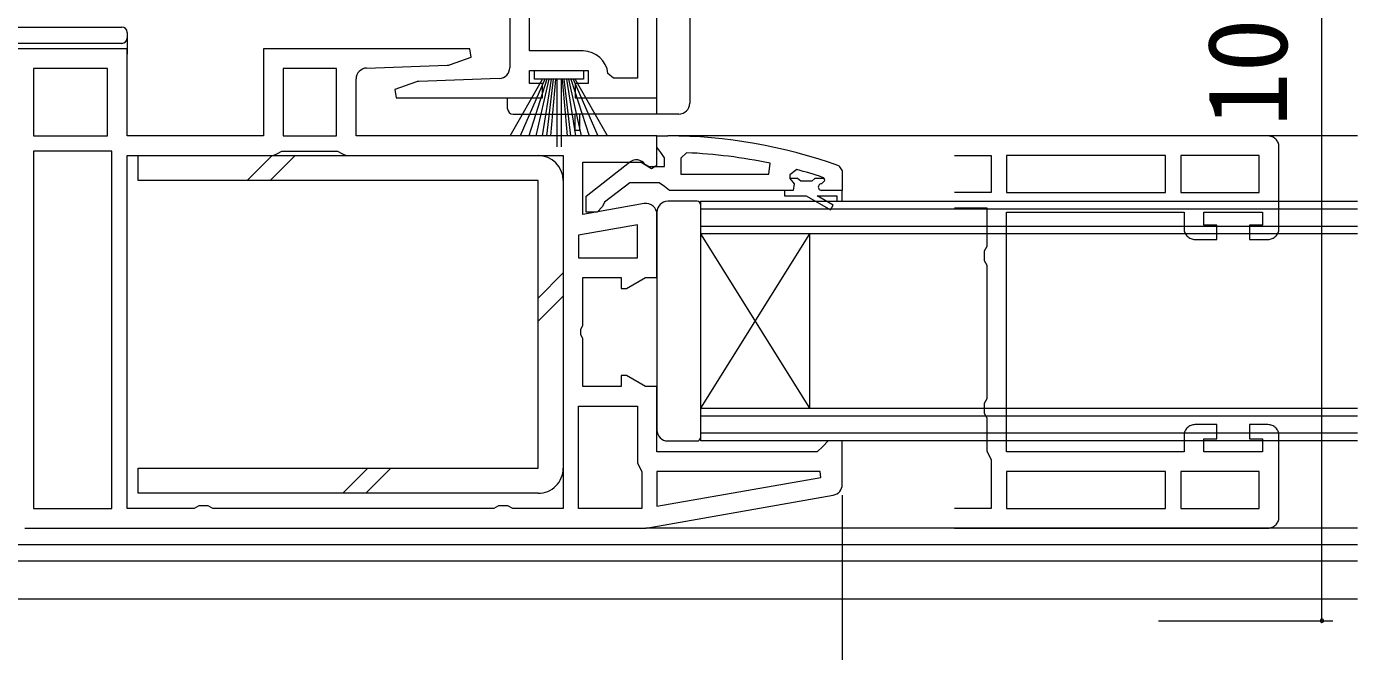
# Model space of a CAD drawing. Units: millimetres, scale not verified. Extents: x -1682 to -296, y -1188 to 1051.
# Drawn here: x -1017.3 to -895.2, y -857.8 to -800.5 of the extents above; entities that cross this region are included whole.
import ezdxf
from ezdxf.enums import TextEntityAlignment as Align

# ---------------------------------------------------------------- set-up
doc = ezdxf.new("R2010")
doc.units = ezdxf.units.MM
doc.header["$LTSCALE"] = 4
doc.linetypes.add('DOUBLE_CHAIN2', pattern=[12.8, 9, -1, 0.6, -0.6, 0.6, -1])
for name, color, linetype, lineweight in [('0-3_YKK_11', 7, 'Continuous', 9), ('0-4_YKK_12', 2, 'Continuous', 9), ('0-7_YKK_13', 4, 'Continuous', 9), ('0-8_YKK_D', 6, 'Continuous', 9)]:
    doc.layers.add(name, color=color, linetype=linetype, lineweight=lineweight)
doc.styles.add('ＭＳ ゴシック', font='')
doc.styles.get('ＭＳ ゴシック').set_extended_font_data('MS Gothic')

msp = doc.modelspace()

# ---------------------------------------------------------------- linework, layer by layer
at = {"layer": '0-3_YKK_11'}
for p, q in [((-959.501, -807), (-959.501, -760.5)), ((-973.001, -795.5), (-973.001, -804.234)), ((-971.201, -802.7), (-971.201, -795.5)), ((-961.301, -795.5), (-961.301, -805.2)), ((-1008.101, -802.5), (-1018.501, -802.5)), ((-1008.101, -810.5), (-1008.101, -802.5)), ((-995.601, -802.5), (-995.601, -810.5)), ((-976.681, -802.5), (-995.601, -802.5)), ((-978.452, -803.949), (-976.548, -803.256)), ((-976.548, -803.256), (-976.681, -802.5)), ((-966.285, -802.7), (-971.201, -802.7)), ((-1009.901, -804.3), (-1016.701, -804.3)), ((-1016.701, -804.3), (-1016.701, -810.5)), ((-1009.901, -804.3), (-1016.701, -804.3)), ((-1009.901, -810.5), (-1009.901, -804.3)), ((-993.801, -804.3), (-993.801, -810.5)), ((-988.901, -804.3), (-993.801, -804.3)), ((-993.801, -804.3), (-993.801, -810.5)), ((-988.901, -810.5), (-988.901, -804.3)), ((-986.136, -804.266), (-978.759, -804.009)), ((-987.101, -810.5), (-987.101, -805.266)), ((-981.65, -805.551), (-983.554, -806.244)), ((-973.966, -805.234), (-981.342, -805.491)), ((-971.201, -804.5), (-965.801, -804.5)), ((-971.201, -805.7), (-971.201, -804.5)), ((-970.001, -805.7), (-971.201, -805.7)), ((-970.001, -807), (-970.001, -805.7)), ((-967.001, -805.7), (-967.001, -807)), ((-965.801, -805.7), (-967.001, -805.7)), ((-965.801, -804.5), (-965.801, -805.7)), ((-963.501, -805.2), (-963.998, -804.754)), ((-961.301, -805.2), (-963.501, -805.2)), ((-983.554, -806.244), (-983.42, -807)), ((-983.42, -807), (-970.001, -807)), ((-967.001, -807), (-959.501, -807)), ((-1016.701, -810.5), (-1009.901, -810.5)), ((-995.601, -810.5), (-1008.101, -810.5)), ((-993.801, -810.5), (-988.901, -810.5)), ((-959.501, -810.5), (-987.101, -810.5)), ((-959.502, -810.496), (-958.502, -810.496)), ((-959.502, -811.542), (-959.502, -810.496)), ((-959.501, -813.195), (-959.501, -810.5)), ((-959.152, -812.019), (-959.502, -811.542)), ((-1016.701, -811.9), (-1016.701, -844.7)), ((-1009.501, -811.9), (-1016.701, -811.9)), ((-1009.501, -844.7), (-1009.501, -811.9)), ((-1009.501, -844.7), (-1009.501, -811.9)), ((-1008.101, -812.3), (-994.701, -812.3)), ((-1008.101, -844.7), (-1008.101, -812.3)), ((-994.701, -812.3), (-994.301, -812.1)), ((-994.301, -812.1), (-993.901, -811.9)), ((-993.901, -811.9), (-988.801, -811.9)), ((-988.801, -811.9), (-988.401, -812.1)), ((-988.401, -812.1), (-988.001, -812.3)), ((-988.001, -812.3), (-968.101, -812.3)), ((-968.101, -812.3), (-968.101, -844.7)), ((-968.101, -812.3), (-968.101, -844.7)), ((-966.301, -812.9), (-960.945, -812.9)), ((-966.301, -817.707), (-966.301, -812.9)), ((-966.002, -816.019), (-962.02, -812.909)), ((-960.945, -812.9), (-960.016, -813.48)), ((-958.802, -812.496), (-959.152, -812.019)), ((-958.802, -813.296), (-958.802, -812.496)), ((-956.779, -812.042), (-957.302, -812.541)), ((-957.302, -812.541), (-957.302, -813.996)), ((-949.231, -813.996), (-949.128, -813.006)), ((-960.603, -813.096), (-960.203, -813.296)), ((-960.203, -813.296), (-958.802, -813.296)), ((-960.016, -813.48), (-959.501, -813.195)), ((-957.302, -813.996), (-949.231, -813.996)), ((-957.302, -813.996), (-949.231, -813.996)), ((-946.67, -813.584), (-947.302, -814.066)), ((-947.302, -814.066), (-947.302, -814.421)), ((-942.832, -813.247), (-942.502, -813.717)), ((-942.502, -813.717), (-942.502, -815.496)), ((-962.002, -814.796), (-964.305, -816.589)), ((-959.302, -814.796), (-962.002, -814.796)), ((-958.825, -815.146), (-959.302, -814.796)), ((-958.348, -815.496), (-958.825, -815.146)), ((-947.302, -814.396), (-947.302, -814.421)), ((-946.596, -814.396), (-947.302, -814.396)), ((-947.302, -814.421), (-946.927, -814.905)), ((-947.302, -814.421), (-946.927, -814.905)), ((-946.927, -814.905), (-947.002, -815.496)), ((-946.927, -814.905), (-947.002, -815.496)), ((-946.298, -814.658), (-946.596, -814.396)), ((-945.306, -814.658), (-946.298, -814.658)), ((-945.008, -814.396), (-945.306, -814.658)), ((-944.172, -814.396), (-945.008, -814.396)), ((-944.402, -814.896), (-944.102, -814.596)), ((-944.402, -814.896), (-944.102, -814.596)), ((-944.172, -814.396), (-944.307, -814.304)), ((-944.102, -814.588), (-944.172, -814.396)), ((-944.102, -814.588), (-944.172, -814.396)), ((-944.102, -814.596), (-944.102, -814.588)), ((-944.102, -814.596), (-944.102, -814.588)), ((-966.002, -817.496), (-966.002, -816.019)), ((-964.305, -816.589), (-964.502, -816.991)), ((-947.802, -815.496), (-958.348, -815.496)), ((-947.802, -815.496), (-947.802, -815.996)), ((-947.002, -815.496), (-947.802, -815.496)), ((-947.002, -815.496), (-947.802, -815.496)), ((-947.802, -815.996), (-945.802, -815.996)), ((-945.802, -815.996), (-943.577, -817.28)), ((-944.802, -815.996), (-943.002, -815.996)), ((-943.327, -816.847), (-944.802, -815.996)), ((-942.502, -815.496), (-944.402, -815.496)), ((-942.502, -815.496), (-944.402, -815.496)), ((-942.502, -815.496), (-944.402, -815.496)), ((-942.502, -815.496), (-944.402, -815.496)), ((-943.002, -815.996), (-943.002, -816.496)), ((-943.002, -816.496), (-942.502, -816.496)), ((-942.502, -816.496), (-942.502, -815.496)), ((-960.675, -816.715), (-966.301, -817.707)), ((-965.002, -817.496), (-966.002, -817.496)), ((-964.502, -816.991), (-965.002, -817.496)), ((-959.501, -823.5), (-959.501, -817.7)), ((-943.577, -817.28), (-943.327, -816.847)), ((-961.301, -818.653), (-966.701, -819.606)), ((-961.301, -818.653), (-966.701, -819.606)), ((-961.301, -821.7), (-961.301, -818.653)), ((-966.701, -819.606), (-966.701, -821.7)), ((-966.701, -821.7), (-961.301, -821.7)), ((-966.301, -823.5), (-962.801, -823.5)), ((-966.301, -827.875), (-966.301, -823.5)), ((-962.801, -823.5), (-962.801, -824.5)), ((-962.301, -824.5), (-960.569, -823.5)), ((-960.569, -823.5), (-959.501, -823.5)), ((-962.801, -824.5), (-962.301, -824.5)), ((-966.489, -828.266), (-966.301, -827.875)), ((-966.489, -828.734), (-966.489, -828.266)), ((-966.301, -829.124), (-966.489, -828.734)), ((-966.301, -833.5), (-966.301, -829.124)), ((-962.801, -832.5), (-962.801, -833.5)), ((-962.301, -832.5), (-962.801, -832.5)), ((-960.569, -833.5), (-962.301, -832.5)), ((-962.801, -833.5), (-966.301, -833.5)), ((-959.501, -833.5), (-960.569, -833.5)), ((-959.501, -839.5), (-959.501, -833.5)), ((-966.701, -844.7), (-966.701, -835.3)), ((-966.701, -835.3), (-961.301, -835.3)), ((-966.701, -844.7), (-966.701, -835.3)), ((-961.301, -835.3), (-961.301, -840.5)), ((-943.801, -838.5), (-944.301, -839)), ((-942.501, -838.5), (-943.801, -838.5)), ((-942.501, -842.487), (-942.501, -838.5)), ((-944.801, -839.5), (-959.501, -839.5)), ((-944.301, -839), (-944.801, -839.5)), ((-961.301, -840.5), (-961.101, -840.9)), ((-961.101, -840.9), (-960.901, -841.3)), ((-960.901, -841.3), (-960.901, -844.7)), ((-959.501, -841.3), (-959.501, -844.496)), ((-944.531, -841.3), (-959.501, -841.3)), ((-959.501, -844.496), (-944.483, -841.848)), ((-959.501, -844.496), (-944.483, -841.848)), ((-944.483, -841.848), (-944.531, -841.3)), ((-960.501, -846.5), (-943.327, -843.472)), ((-1016.701, -844.7), (-1009.501, -844.7)), ((-1001.967, -844.7), (-1008.101, -844.7)), ((-1001.534, -844.45), (-1001.967, -844.7)), ((-1000.668, -844.45), (-1001.534, -844.45)), ((-1000.235, -844.7), (-1000.668, -844.45)), ((-974.467, -844.7), (-1000.235, -844.7)), ((-974.034, -844.45), (-974.467, -844.7)), ((-973.168, -844.45), (-974.034, -844.45)), ((-972.735, -844.7), (-973.168, -844.45)), ((-968.101, -844.7), (-972.735, -844.7)), ((-960.901, -844.7), (-966.701, -844.7)), ((-1017.501, -846.5), (-960.501, -846.5))]:
    msp.add_line(p, q, dxfattribs=at)
at = {"layer": '0-3_YKK_11', "linetype": 'DOUBLE_CHAIN2'}
for p, q in [((-903.45, -810.5), (-932.2, -810.5)), ((-902.45, -819), (-902.45, -811.5)), ((-932.2, -812.3), (-928.85, -812.3)), ((-928.85, -812.3), (-928.85, -815.7)), ((-927.45, -812.3), (-927.45, -815.7)), ((-912.85, -812.3), (-927.45, -812.3)), ((-912.85, -815.7), (-912.85, -812.3)), ((-911.45, -812.3), (-911.45, -815.7)), ((-904.25, -812.3), (-911.45, -812.3)), ((-904.25, -815.7), (-904.25, -812.3)), ((-928.85, -815.7), (-932.2, -815.7)), ((-927.45, -815.7), (-912.85, -815.7)), ((-911.45, -815.7), (-904.25, -815.7)), ((-932.2, -817.1), (-929.25, -817.1)), ((-929.25, -817.1), (-929.25, -820.634)), ((-927.45, -817.5), (-911.15, -817.5)), ((-927.45, -839.5), (-927.45, -817.5)), ((-911.15, -817.5), (-911.15, -819)), ((-909.35, -817.5), (-903.95, -817.5)), ((-909.35, -818.7), (-909.35, -817.5)), ((-903.95, -817.5), (-903.95, -818.7)), ((-908.15, -818.7), (-909.35, -818.7)), ((-908.15, -820), (-908.15, -818.7)), ((-905.15, -818.7), (-905.15, -820)), ((-903.95, -818.7), (-905.15, -818.7)), ((-910.15, -820), (-908.15, -820)), ((-905.15, -820), (-903.45, -820)), ((-929.25, -820.634), (-929.5, -821.067)), ((-929.5, -821.067), (-929.5, -821.933)), ((-929.5, -821.933), (-929.25, -822.366)), ((-929.25, -822.366), (-929.25, -834.634)), ((-929.25, -834.634), (-929.5, -835.067)), ((-929.5, -835.067), (-929.5, -835.933)), ((-929.5, -835.933), (-929.25, -836.366)), ((-929.25, -836.366), (-929.25, -839.4)), ((-908.15, -837), (-910.15, -837)), ((-908.15, -838.3), (-908.15, -837)), ((-905.15, -837), (-905.15, -838.3)), ((-903.45, -837), (-905.15, -837)), ((-911.15, -838), (-911.15, -839.5)), ((-909.35, -838.3), (-908.15, -838.3)), ((-909.35, -839.5), (-909.35, -838.3)), ((-905.15, -838.3), (-903.95, -838.3)), ((-903.95, -838.3), (-903.95, -839.5)), ((-902.45, -845.5), (-902.45, -838)), ((-929.25, -839.4), (-929.05, -839.8)), ((-929.05, -839.8), (-928.85, -840.2)), ((-911.15, -839.5), (-927.45, -839.5)), ((-903.95, -839.5), (-909.35, -839.5)), ((-928.85, -840.2), (-928.85, -844.7)), ((-927.45, -841.3), (-927.45, -844.7)), ((-912.85, -841.3), (-927.45, -841.3)), ((-912.85, -844.7), (-912.85, -841.3)), ((-911.45, -841.3), (-911.45, -844.7)), ((-904.25, -841.3), (-911.45, -841.3)), ((-904.25, -844.7), (-904.25, -841.3)), ((-928.85, -844.7), (-932.2, -844.7)), ((-927.45, -844.7), (-912.85, -844.7)), ((-911.45, -844.7), (-904.25, -844.7)), ((-932.2, -846.5), (-903.45, -846.5))]:
    msp.add_line(p, q, dxfattribs=at)
at = {"layer": '0-3_YKK_11'}
for centre, radius, start, end in [((-966.285, -805), 2.3, 6.15065, 89.99998), ((-986.101, -805.266), 1, 91.99997, 179.99998), ((-978.794, -803.009), 1, 271.99995, 289.99994), ((-974.001, -804.234), 1, 272, 0.00002), ((-981.308, -806.491), 1, 91.99995, 109.99994), ((-958.502, -856.496), 46, 70.08295, 89.99998), ((-961.403, -813.696), 1, 36.86989, 128.08672), ((-958.865, -859.409), 47.413, 78.1492, 87.47844), ((-958.452, -856.496), 44.5, 71.46617, 74.64705), ((-944.402, -815.196), 0.3, 89.99998, 270), ((-944.402, -815.196), 0.3, 89.99998, 270), ((-960.501, -817.7), 1, 359.99998, 99.99997), ((-943.501, -842.487), 1, 279.99997, 359.99995)]:
    msp.add_arc(centre, radius, start, end, dxfattribs=at)
at = {"layer": '0-3_YKK_11', "linetype": 'DOUBLE_CHAIN2'}
for centre, start, end in [((-903.45, -811.5), 0, 90), ((-910.15, -819), 180, 270), ((-903.45, -819), 270, 0), ((-910.15, -838), 90, 180), ((-903.45, -838), 0, 90), ((-903.45, -845.5), 270, 0)]:
    msp.add_arc(centre, 1, start, end, dxfattribs=at)
at = {"layer": '0-4_YKK_12'}
for p, q in [((-895.25, -810.496), (-958.502, -810.496)), ((-955.503, -816.498), (-895.25, -816.498)), ((-955.503, -817.198), (-895.25, -817.198)), ((-895.25, -818.798), (-955.503, -818.798)), ((-945.503, -819.498), (-955.503, -835.498)), ((-955.503, -819.498), (-955.503, -835.498)), ((-895.25, -819.498), (-955.503, -819.498)), ((-945.503, -819.498), (-945.503, -835.498)), ((-955.503, -835.498), (-955.503, -838.498)), ((-955.503, -835.498), (-895.25, -835.498)), ((-955.503, -836.198), (-895.25, -836.198)), ((-895.25, -837.798), (-955.503, -837.798)), ((-895.25, -838.498), (-955.503, -838.498)), ((-895.25, -846.5), (-960.527, -846.5)), ((-1082.75, -848), (-895.25, -848)), ((-1082.75, -849.5), (-895.25, -849.5)), ((-1082.75, -853.001), (-895.25, -853.001))]:
    msp.add_line(p, q, dxfattribs=at)
msp.add_lwpolyline([(-955.503, -816.498), (-955.503, -819.498), (-945.503, -835.498)], dxfattribs=at)
at = {"layer": '0-7_YKK_13'}
for p, q in [((-956.501, -772.5), (-956.501, -807.5)), ((-1020.501, -800.5), (-1008.601, -800.5)), ((-1008.601, -802), (-1018.501, -802)), ((-1008.101, -801), (-1008.101, -801.5)), ((-1008.101, -801.5), (-1008.101, -803)), ((-972.972, -810.5), (-970.001, -805.3)), ((-969.801, -805.3), (-972.059, -810.5)), ((-969.601, -805.3), (-971.265, -810.5)), ((-970.751, -804.5), (-966.251, -804.5)), ((-970.751, -805.3), (-970.751, -804.5)), ((-966.251, -805.3), (-970.751, -805.3)), ((-970.589, -810.5), (-969.401, -805.3)), ((-969.201, -805.3), (-970.033, -810.5)), ((-969.595, -810.5), (-969.001, -805.3)), ((-968.801, -805.3), (-969.276, -810.5)), ((-968.701, -805.3), (-968.701, -811.5)), ((-968.301, -805.3), (-968.301, -811.5)), ((-968.201, -805.3), (-967.725, -810.5)), ((-967.406, -810.5), (-968.001, -805.3)), ((-967.801, -805.3), (-966.969, -810.5)), ((-966.412, -810.5), (-967.601, -805.3)), ((-967.401, -805.3), (-965.737, -810.5)), ((-967.201, -805.3), (-964.942, -810.5)), ((-964.029, -810.5), (-967.001, -805.3)), ((-966.251, -804.5), (-966.251, -805.3)), ((-973.201, -808), (-973.201, -807)), ((-972.701, -808.5), (-967.001, -808.5)), ((-967.001, -810), (-967.001, -808.5)), ((-959.501, -808.5), (-967.001, -808.5)), ((-957.501, -808.5), (-958.099, -808.5)), ((-1007.101, -812.3), (-970.401, -812.3)), ((-1007.101, -814.6), (-1007.101, -812.3)), ((-994.801, -812.3), (-997.101, -814.6)), ((-992.68, -812.3), (-994.98, -814.6)), ((-970.401, -814.6), (-1007.101, -814.6)), ((-970.401, -841.006), (-970.401, -814.6)), ((-968.101, -814.6), (-968.101, -841.006)), ((-955.803, -816.498), (-958.503, -816.498)), ((-959.503, -817.498), (-959.503, -837.498)), ((-955.503, -816.798), (-955.503, -838.198)), ((-968.101, -823.077), (-970.401, -825.377)), ((-968.101, -825.198), (-970.401, -827.498)), ((-958.503, -838.498), (-955.803, -838.498)), ((-1007.101, -841.006), (-970.401, -841.006)), ((-1007.101, -843.306), (-1007.101, -841.006)), ((-986.031, -841.006), (-988.331, -843.306)), ((-983.909, -841.006), (-986.209, -843.306)), ((-970.401, -843.306), (-1007.101, -843.306))]:
    msp.add_line(p, q, dxfattribs=at)
for points in [[(-959.501, -807.5), (-959.501, -761.5), (-959.501, -760.5)], [(-958.099, -808.5), (-959.501, -808.5), (-959.501, -807.5)], [(-966.601, -808.5), (-966.601, -810), (-967.001, -810)]]:
    msp.add_lwpolyline(points, dxfattribs=at)
for centre, radius, start, end in [((-1008.601, -801), 0.5, 0, 90), ((-1008.601, -801.5), 0.5, 270, 0), ((-972.701, -808), 0.5, 180, 270), ((-957.501, -807.5), 1, 270, 0), ((-970.401, -814.6), 2.3, 359.99998, 89.99998), ((-958.503, -817.498), 1, 90, 180), ((-955.803, -816.798), 0.3, 0, 90), ((-958.503, -837.498), 1, 180, 270), ((-955.803, -838.198), 0.3, 270, 0), ((-970.401, -841.006), 2.3, 269.99985, 359.99998)]:
    msp.add_arc(centre, radius, start, end, dxfattribs=at)
at = {"layer": '0-8_YKK_D'}
for p, q in [((-898.501, -855), (-898.501, -748)), ((-942.501, -843.487), (-942.501, -979)), ((-913.501, -855), (-897.501, -855))]:
    msp.add_line(p, q, dxfattribs=at)
for start, end in [(90, 270), (270, 90)]:
    msp.add_arc((-898.501, -855), 0.159, start, end, dxfattribs=at)

# ---------------------------------------------------------------- texts
at = {"layer": '0-8_YKK_D', "color": 4, "style": 'ＭＳ ゴシック'}
msp.add_text('107', height=7.331, rotation=90, dxfattribs=at).set_placement((-899.501, -809.66), align=Align.BOTTOM_LEFT)

doc.saveas('drawing.dxf')
